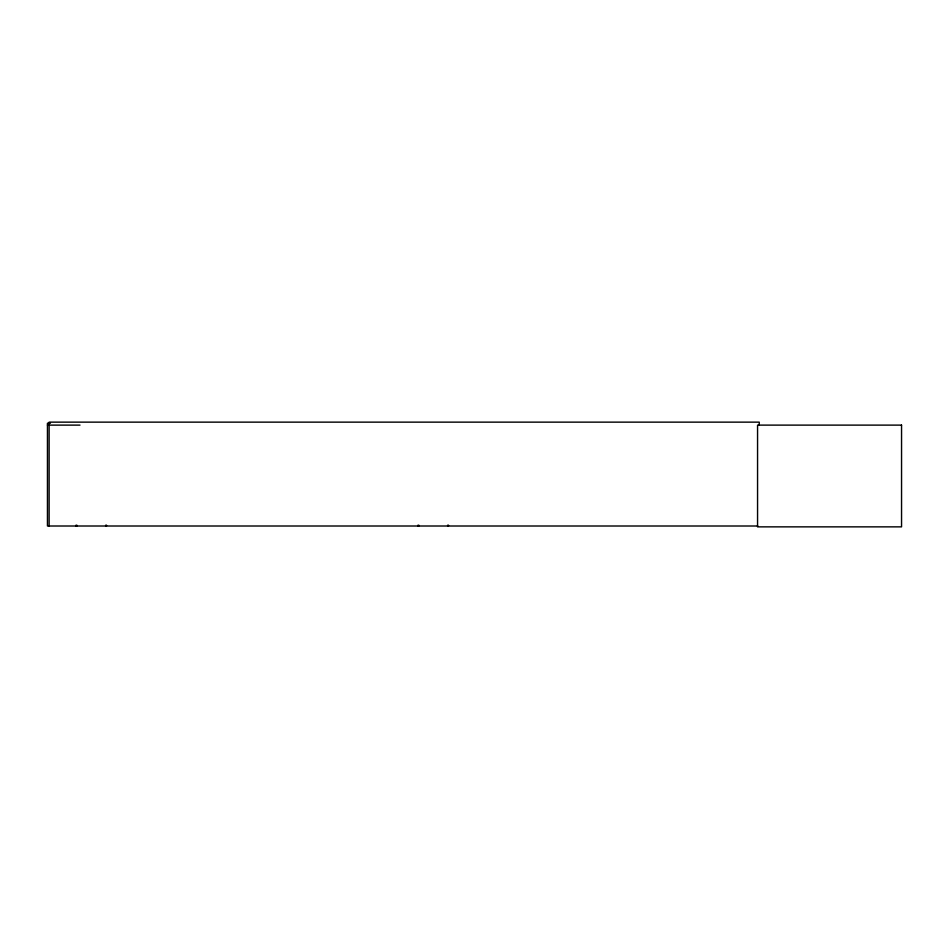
<?xml version="1.0" encoding="UTF-8"?>
<svg xmlns="http://www.w3.org/2000/svg" width="949" height="949" viewBox="0 0 949 949"><rect width="100%" height="100%" fill="white"/><g stroke="black" fill="none" stroke-linecap="round" stroke-linejoin="round"><path stroke-width="1.42" d="M50.416 423.207L47.45 423.207L47.45 526.007L757.753 526.007M47.45 425.116L80.001 425.116M759.236 425.116L759.236 422.139L49.123 422.139L49.123 526.007M448.497 525.165L448.497 526.007M447.655 525.165L447.655 526.007M418.829 525.165L418.829 526.007M417.975 525.165L417.975 526.007M106.513 525.165L106.513 526.007M105.671 525.165L105.671 526.007M76.845 525.165L76.845 526.007M75.991 525.165L75.991 526.007M901.55 425.116L757.563 425.116L757.563 526.861L901.55 526.861L901.55 425.116"/></g></svg>
